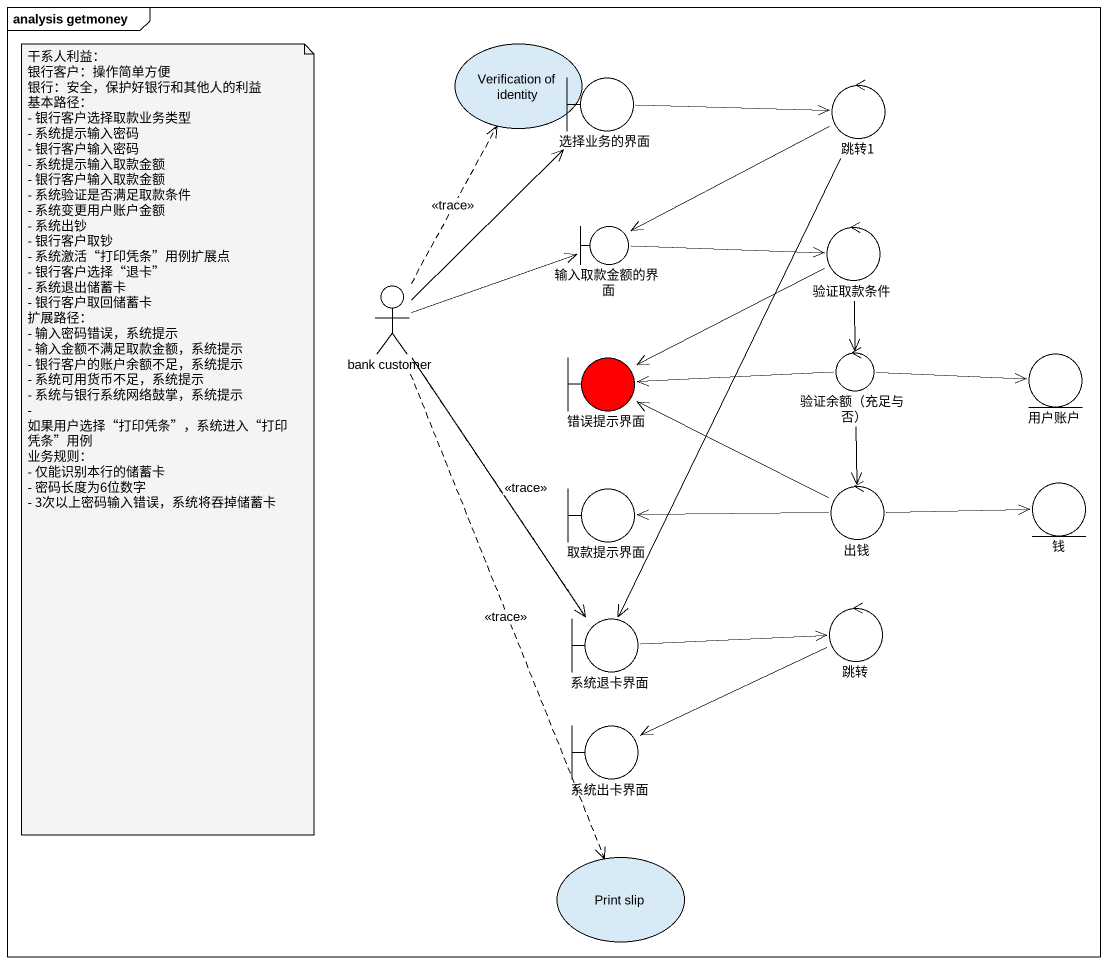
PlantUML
@startuml
mainframe analysis getmoney
usecase "Verification of identity" as Verification_of_identity
boundary 选择业务的界面
control 跳转1
boundary 输入取款金额的界面
control 验证取款条件
actor "bank customer" as bank_customer
boundary 错误提示界面 #FF0000
control "验证余额（充足与否）" as 验证余额_充足与否
entity 用户账户
boundary 取款提示界面
control 出钱
entity 钱
control 跳转
boundary 系统退卡界面
boundary 系统出卡界面
usecase "Print slip" as Print_slip
选择业务的界面 -right- 跳转1
选择业务的界面 -right-> 跳转1
跳转1 -left-> 输入取款金额的界面
跳转1 --> 系统退卡界面
输入取款金额的界面 -right-> 验证取款条件
验证取款条件 -left-> 错误提示界面
验证取款条件 -- 验证余额_充足与否
验证取款条件 --> 验证余额_充足与否
bank_customer .up.> Verification_of_identity : <<trace>>
bank_customer -up-> 选择业务的界面
bank_customer -right-> 输入取款金额的界面
bank_customer ..> 系统退卡界面 : <<trace>>
bank_customer -- 系统退卡界面
bank_customer ..> Print_slip : <<trace>>
验证余额_充足与否 -left-> 错误提示界面
验证余额_充足与否 -right-> 用户账户
验证余额_充足与否 --> 出钱
出钱 -left-> 错误提示界面
出钱 -left-> 取款提示界面
出钱 -right-> 钱
跳转 -left-> 系统出卡界面
系统退卡界面 -right-> 跳转
note as N1
  干系人利益：
  银行客户：操作简单方便
  银行：安全，保护好银行和其他人的利益
  基本路径：
  - 银行客户选择取款业务类型
  - 系统提示输入密码
  - 银行客户输入密码
  - 系统提示输入取款金额
  - 银行客户输入取款金额
  - 系统验证是否满足取款条件
  - 系统变更用户账户金额
  - 系统出钞
  - 银行客户取钞
  - 系统激活“打印凭条”用例扩展点
  - 银行客户选择“退卡”
  - 系统退出储蓄卡
  - 银行客户取回储蓄卡
  扩展路径：
  - 输入密码错误，系统提示
  - 输入金额不满足取款金额，系统提示
  - 银行客户的账户余额不足，系统提示
  - 系统可用货币不足，系统提示
  - 系统与银行系统网络鼓掌，系统提示
  - 如果用户选择“打印凭条”，系统进入“打印凭条”用例
  业务规则：
  - 仅能识别本行的储蓄卡
  - 密码长度为6位数字
  - 3次以上密码输入错误，系统将吞掉储蓄卡
end note
@enduml
